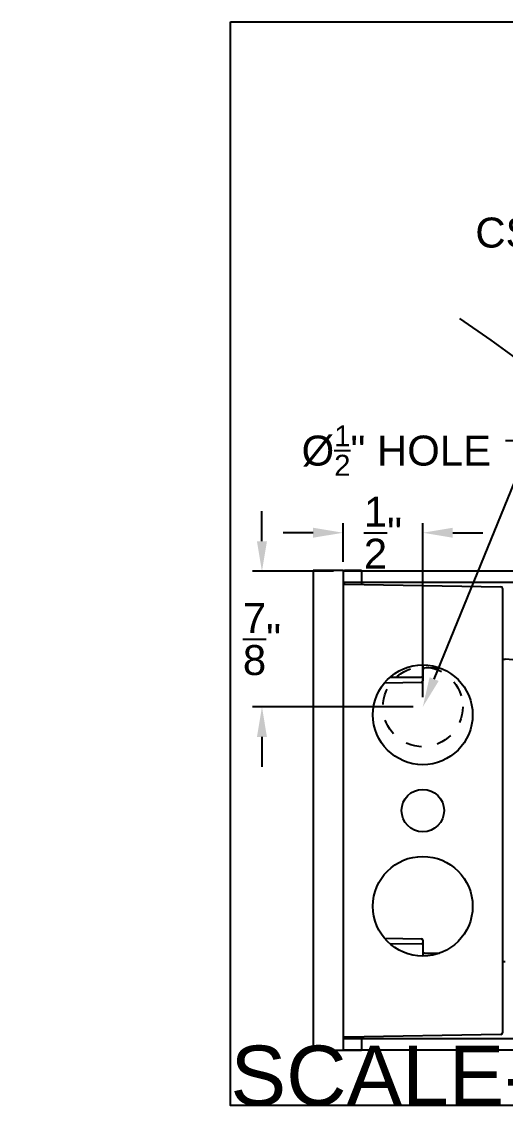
# Model space of a CAD drawing. Extents: x -1.31 to 6.23, y -6.8 to 0.
# Drawn here: x -1.31 to 1.72, y -6.8 to 0 of the extents above; entities that cross this region are included whole.
import ezdxf
from ezdxf import colors
from ezdxf.entities.mleader import LeaderData, LeaderLine
from ezdxf.math import Vec2, Vec3

# ---------------------------------------------------------------- set-up
doc = ezdxf.new("R2010")
doc.units = 0
doc.header["$LTSCALE"] = 0.5
doc.header["$MEASUREMENT"] = 0
doc.linetypes.add('HIDDEN', pattern=[0.375, 0.25, -0.125])
doc.layers.get('Defpoints').update_dxf_attribs({"linetype": 'CONTINUOUS'})
for name, color, linetype in [('Dimension', 10, 'CONTINUOUS'), ('End Cap', 92, 'CONTINUOUS'), ('FAB DWG', 221, 'CONTINUOUS'), ('Housing', 150, 'CONTINUOUS')]:
    doc.layers.add(name, color=color, linetype=linetype)
doc.layers.add('Text-Unprinted', color=131, linetype='CONTINUOUS', plot=False)
doc.styles.add('LSAD_Standard', font='arial.ttf')
doc.styles.get("Standard").update_dxf_attribs({"font": 'arial.ttf'})
doc.dimstyles.new('R&D', dxfattribs={"dimtxt": 0.06, "dimasz": 0.04, "dimexe": 0.06, "dimexo": 0.06, "dimgap": 0.06, "dimtad": 0, "dimtih": 1, "dimtoh": 1, "dimdec": 3, "dimlfac": 2, "dimzin": 0, "dimdsep": 46, "dimtxsty": 'Standard', "dimcen": 0.09, "dimazin": 0, "dimtfac": 1, "dimtdec": 3, "dimtofl": 0, "dimtmove": 2, "dimatfit": 3, "dimfxl": 1, "dimtolj": 1, "dimtzin": 0, "dimarcsym": 0})

# ---------------------------------------------------------------- blocks, each defined once
blk = doc.blocks.new('*D1')
at = {"layer": 'Defpoints', "color": 0, "transparency": 16777216}
for p in [(0.706, -3.2035), (0.706, -3.4449), (1.2062, -4.2949)]:
    blk.add_point(p, dxfattribs=at)
at = {"layer": 'FAB DWG', "color": 0, "lineweight": -2, "transparency": 16777216}
for p, q in [((0.706, -3.3849), (0.706, -3.1435)), ((1.2062, -4.2349), (1.2062, -3.1435)), ((0.518, -3.2035), (0.33, -3.2035)), ((1.3942, -3.2035), (1.5822, -3.2035))]:
    blk.add_line(p, q, dxfattribs=at)
at = {"layer": 'FAB DWG', "color": 0, "transparency": 16777216}
for points in [[(0.518, -3.1722), (0.518, -3.2348), (0.706, -3.2035)], [(1.3942, -3.1722), (1.3942, -3.2348), (1.2062, -3.2035)]]:
    blk.add_solid(points, dxfattribs=at)
at = {"layer": 'FAB DWG', "color": 0, "transparency": 16777216, "insert": (0.956, -3.2035), "char_height": 0.188, "attachment_point": 5}
blk.add_mtext('\\A1;{\\H1x;\\S1/2;}"', dxfattribs=at)
blk = doc.blocks.new('*D0')
at = {"layer": 'Defpoints', "color": 0, "transparency": 16777216}
for p in [(0.706, -3.4449), (0.1975, -4.2949), (1.2062, -4.2949)]:
    blk.add_point(p, dxfattribs=at)
at = {"layer": 'FAB DWG', "color": 0, "lineweight": -2, "transparency": 16777216}
for p, q in [((0.1975, -3.2569), (0.1975, -3.0689)), ((0.646, -3.4449), (0.1375, -3.4449)), ((1.1462, -4.2949), (0.1375, -4.2949)), ((0.1975, -4.4829), (0.1975, -4.6709))]:
    blk.add_line(p, q, dxfattribs=at)
at = {"layer": 'FAB DWG', "color": 0, "transparency": 16777216}
for points in [[(0.1661, -3.2569), (0.2288, -3.2569), (0.1975, -3.4449)], [(0.1661, -4.4829), (0.2288, -4.4829), (0.1975, -4.2949)]]:
    blk.add_solid(points, dxfattribs=at)
at = {"layer": 'FAB DWG', "color": 0, "transparency": 16777216, "insert": (0.1975, -3.8699), "char_height": 0.188, "attachment_point": 5}
blk.add_mtext('\\A1;{\\H1x;\\S7/8;}"', dxfattribs=at)

msp = doc.modelspace()

# ---------------------------------------------------------------- linework, layer by layer
at = {"layer": 'Dimension', "transparency": 16777216}
msp.add_open_spline([(1.4353, -1.8609), (3.6059, -3.3375), (3.4188, -4.7555), (3.2317, -6.1736), (3.8291, -6.7935)], degree=3, knots=[0, 0, 0, 0, 1, 1.766556, 1.766556, 1.766556, 1.766556], dxfattribs=at)
at = {"layer": 'End Cap', "linetype": 'Continuous', "transparency": 16777216}
for p, q in [((0.706, -3.4399), (0.519, -3.4399)), ((0.519, -3.4399), (0.519, -6.4499)), ((0.706, -3.4399), (0.706, -6.4499)), ((0.706, -3.4399), (0.716, -3.4399)), ((0.821, -3.4399), (0.716, -3.4399)), ((0.821, -3.4399), (0.821, -3.5269)), ((0.7158, -3.5251), (1.6962, -3.5422)), ((1.706, -3.5522), (1.706, -6.3377)), ((1.706, -3.9959), (1.7234, -3.9965)), ((1.206, -4.0324), (1.206, -4.1164)), ((1.206, -4.0522), (1.2162, -4.052)), ((1.3104, -4.0504), (1.2162, -4.052)), ((1.1962, -4.1417), (0.9652, -4.1458)), ((1.0024, -4.1078), (1.1962, -4.1093)), ((1.206, -4.1164), (1.206, -4.1317)), ((0.9652, -5.7441), (1.1962, -5.7482)), ((1.206, -5.7582), (1.206, -5.7735)), ((1.206, -5.7735), (1.206, -5.8574)), ((1.1962, -5.7806), (1.0024, -5.782)), ((1.2162, -5.8379), (1.206, -5.8377)), ((1.2162, -5.8379), (1.3104, -5.8395)), ((1.7234, -5.8934), (1.706, -5.894)), ((1.6962, -6.3477), (0.7158, -6.3648)), ((0.821, -6.363), (0.821, -6.4499)), ((0.706, -6.4499), (0.519, -6.4499)), ((0.716, -6.4499), (0.706, -6.4499)), ((0.821, -6.4499), (0.716, -6.4499))]:
    msp.add_line(p, q, dxfattribs=at)
for centre, radius in [((1.206, -4.3449), 0.3125), ((1.206, -4.945), 0.133), ((1.206, -5.5449), 0.3125)]:
    msp.add_circle(centre, radius, dxfattribs=at)
for centre, radius, start, end in [((0.716, -3.5151), 0.01, 180, 269), ((1.696, -3.5522), 0.01, 0, 89), ((1.706, -4.4962), 0.5, 0, 88), ((1.1973, -4.1181), 0.00887, 11.07669, 97.22462), ((1.196, -4.1317), 0.01, 271, 0), ((1.196, -5.7582), 0.01, 0, 89), ((1.1973, -5.7718), 0.00887, 262.77538, 348.92331), ((0.716, -6.3748), 0.01, 91, 180), ((0.716, -6.3748), 0.01, 91, 180), ((1.696, -6.3377), 0.01, 271, 0)]:
    msp.add_arc(centre, radius, start, end, dxfattribs=at)
at = {"layer": 'Housing', "color": 150, "ltscale": 0.5, "transparency": 16777216}
for p, q in [((2.5424, -3.5149), (0.706, -3.5149)), ((2.5237, -6.3749), (0.706, -6.3749))]:
    msp.add_line(p, q, dxfattribs=at)
msp.add_lwpolyline([(2.4955, -3.4449), (0.706, -3.4449), (0.706, -6.4449), (2.5707, -6.4449)], dxfattribs=at)
at = {"layer": 'Housing', "linetype": 'HIDDEN', "ltscale": 0.5, "transparency": 16777216}
msp.add_circle((1.2062, -4.2949), 0.25, dxfattribs=at)
at = {"layer": 'Text-Unprinted', "transparency": 16777216}
msp.add_lwpolyline([(0, 0), (6.2346, 0), (6.2346, -6.7935), (0, -6.7935)], close=True, dxfattribs=at)

# ---------------------------------------------------------------- texts
at = {"layer": 'Text-Unprinted', "ltscale": 0.5, "transparency": 16777216, "style": 'LSAD_Standard'}
msp.add_attdef('SCALE-X', (0, -6.7935), 'XEffectiveScaleFactor', height=0.375, dxfattribs=at)

# ---------------------------------------------------------------- dimensions: what is measured, and where the dimension line sits
at = {"layer": 'FAB DWG', "transparency": 16777216}
dim = msp.add_linear_dim(base=(0.706, -3.2035), p1=(1.2062, -4.2949), p2=(0.706, -3.4449), dimstyle='R&D', override={"dimtxt": 0.188, "dimasz": 0.188, "dimlfac": 1, "dimlunit": 4}, dxfattribs=at)
dim.commit()
dim.dimension.update_dxf_attribs({"geometry": '*D1', "text_midpoint": (0.956, -3.2035), "dimtype": 128})
dim = msp.add_linear_dim(base=(0.1975, -4.2949), p1=(0.706, -3.4449), p2=(1.2062, -4.2949), angle=90, dimstyle='R&D', override={"dimtxt": 0.188, "dimasz": 0.188, "dimlfac": 1, "dimlunit": 4}, dxfattribs=at)
dim.commit()
dim.dimension.update_dxf_attribs({"geometry": '*D0', "text_midpoint": (0.1975, -3.8699), "dimtype": 128})

# ---------------------------------------------------------------- leaders
ml = msp.add_multileader_mtext('Standard', dxfattribs=at)
ml.set_content('CS00003', color=256)
ml.set_leader_properties()
ml.build(insert=Vec2(0, 0))
ml.multileader.update_dxf_attribs({"dogleg_length": 0.5258, "arrow_head_size": 0.188})
ctx = ml.context
ctx.base_point, ctx.char_height, ctx.arrow_head_size, ctx.landing_gap_size, ctx.plane_origin = Vec3(1.4454, -1.3235), 0.188, 0.188, 0.09, Vec3(2.2067, -1.9118)
notes = []
notes.append((ctx, [(1, (1, 1, 0), (3.2213, -1.3235), (-1, 0), 0.5258, [(0, [(3.6436, -1.4042)], 0, [])])]))
ctx.mtext.insert, ctx.mtext.width, ctx.mtext.defined_height, ctx.mtext.flow_direction = Vec3(1.5354, -1.2278), 2.307685, 0.426, 5
ml = msp.add_multileader_mtext('Standard', dxfattribs=at)
ml.set_content('\\A1;%%C{\\H0.7x;\\S1/2;}" HOLE', color=256)
ml.set_leader_properties()
ml.build(insert=Vec2(0, 0))
ml.multileader.update_dxf_attribs({"dogleg_length": 0.36, "arrow_head_size": 0.188})
ctx = ml.context
ctx.base_point, ctx.char_height, ctx.arrow_head_size, ctx.landing_gap_size, ctx.plane_origin = Vec3(0.3871, -2.6284), 0.188, 0.188, 0.09, Vec3(0.8386, -3.1289)
ctx.text_align_type = 2
notes.append((ctx, [(1, (1, 1, 0), (1.8858, -2.6284), (-1, 0), 0.1617, [(0, [(1.2062, -4.2949)], 0, [])])]))
ctx.mtext.insert, ctx.mtext.width, ctx.mtext.defined_height, ctx.mtext.alignment, ctx.mtext.flow_direction = Vec3(1.634, -2.5306), 2.943061, 0.426, 3, 5
for ctx, leaders in notes:
    for number, flags, end, landing, length, lines in leaders:
        leader = LeaderData()
        leader.index, (leader.has_last_leader_line, leader.has_dogleg_vector, leader.attachment_direction) = number, flags
        leader.last_leader_point, leader.dogleg_vector, leader.dogleg_length = Vec3(end), Vec3(landing), length
        for number, points, colour, breaks in lines:
            line = LeaderLine()
            line.index, line.vertices, line.color, line.breaks = number, Vec3.list(points), colors.encode_raw_color(colour), breaks
            leader.lines.append(line)
        ctx.leaders.append(leader)

doc.saveas('drawing.dxf')
